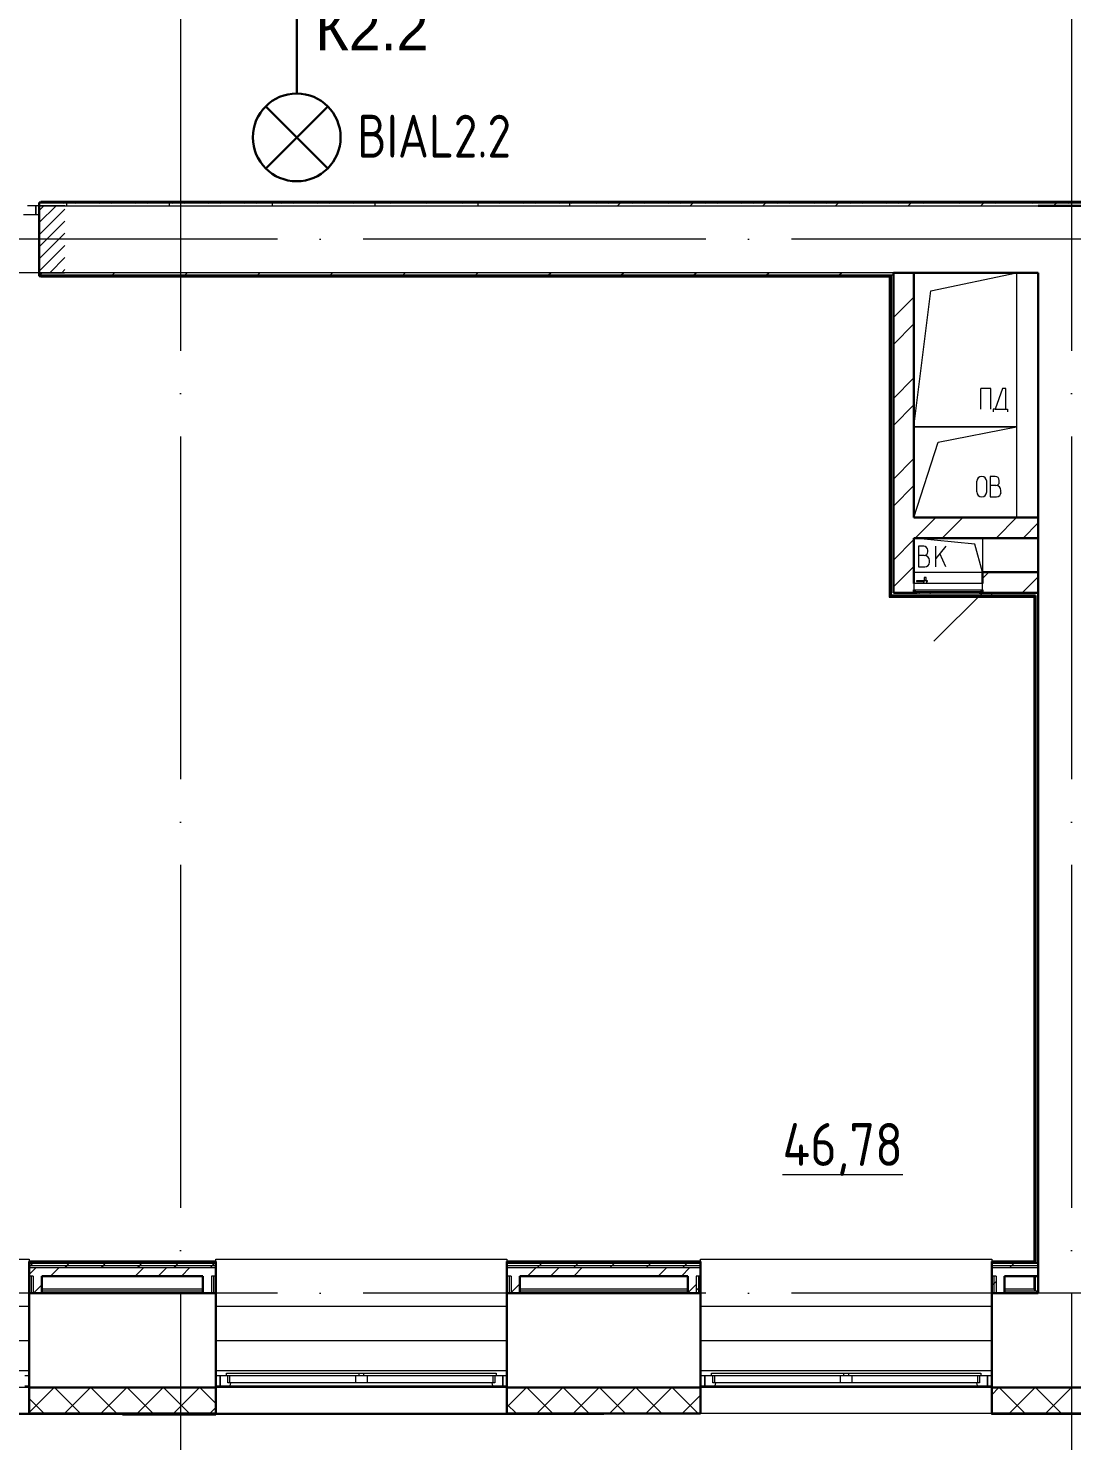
# Model space of a CAD drawing. Header units: millimetres. Extents: x -421858 to 614926, y -468665 to 141641.
# Drawn here: x 111587 to 117678, y -19498 to -11256 of the extents above; entities that cross this region are included whole.
import ezdxf
from ezdxf.enums import TextEntityAlignment as Align

# ---------------------------------------------------------------- set-up
doc = ezdxf.new("R2010")
doc.units = ezdxf.units.MM
doc.set_wipeout_variables(frame=1)
doc.linetypes.add('ADSK_Линия сетки', pattern=[25, 20, -2.5, 0, -2.5])
doc.linetypes.add('ADSK_Штриховая_ш2 п1_5', pattern=[4.5, 3, -1.5])
for name, color, linetype, lineweight in [('_ Окна', 7, 'Continuous', 9), ('RC-Оповещение_световое', 7, 'Continuous', 30), ('Двери', 252, 'Continuous', 9), ('лс', 5, 'Continuous', 30), ('Марки помещений', 252, 'Continuous', 20), ('Оборудование', 8, 'Continuous', 18), ('Ограждение', 252, 'Continuous', 9), ('Окна', 252, 'Continuous', 9), ('Оси', 252, 'Continuous', 9), ('Перекрытие', 252, 'Continuous', 18), ('Стены внутренние', 7, 'Continuous', 18), ('Стены наружные', 7, 'Continuous', 18), ('Стены штриховка', 252, 'Continuous', 9)]:
    doc.layers.add(name, color=color, linetype=linetype, lineweight=lineweight)
doc.layers.add('RC-Позиционные_обозначения', color=7, linetype='Continuous')
doc.layers.add('RC-Таблицы', color=7, linetype='Continuous')
doc.styles.add('GOST Common_2', font='', dxfattribs={"width": 0.9, "height": 250})
doc.styles.add('Mipgost_5', font='', dxfattribs={"height": 250})
doc.styles.add('RubezhCAD', font='', dxfattribs={"oblique": 10})
doc.styles.get("Standard").update_dxf_attribs({"font": ''})
doc.styles.get('GOST Common_2').set_extended_font_data('GOST type B')
doc.styles.get('Mipgost_5').set_extended_font_data('Mipgost')
doc.styles.get('RubezhCAD').set_extended_font_data('GOST type A')
doc.styles.get('Standard').set_extended_font_data('GOST type B')

# ---------------------------------------------------------------- blocks, each defined once
blk = doc.blocks.new('2 этаж')
at = {"layer": 'Двери', "lineweight": 18, "true_color": 0x636466}
h = blk.add_hatch(dxfattribs=at)
h.set_pattern_fill('FP_2', color=251, style=0, pattern_type=2)
h.set_pattern_definition([(45, (110776.005, -12487.253), (-35.3553, 35.3553), [])])
h.paths.add_polyline_path([(111785.1, -12682.3), (111801, -12682.3), (111801, -12292.3), (111651, -12292.3), (111651, -12682.3)])
h.paths.add_polyline_path([(110151, -12682.3), (110151, -12292.3), (110001, -12292.3), (110001, -12682.3)])
at = {"color": 251, "lineweight": 18, "true_color": 0x636466}
for p, q in [((116855.4, -12788.4), (117356.1, -12682.3)), ((117356.1, -12682.3), (117356.1, -13582.3)), ((116756.3, -13582.3), (116855.4, -12788.4)), ((117204.7, -13358.6), (117147.3, -13358.6)), ((117147.3, -13478.6), (117147.3, -13358.6)), ((117204.7, -13478.6), (117204.7, -13358.6)), ((117273.5, -13358.6), (117229.8, -13478.6)), ((117293.2, -13358.6), (117273.5, -13358.6)), ((117293.2, -13478.6), (117293.2, -13358.6)), ((117219.8, -13478.6), (117219.8, -13493.6)), ((117229.8, -13478.6), (117219.8, -13478.6)), ((117229.8, -13478.6), (117293.2, -13478.6)), ((117293.2, -13478.6), (117303.2, -13478.6)), ((117303.2, -13478.6), (117303.2, -13493.6)), ((116756.3, -13582.3), (117356.1, -13582.3)), ((117356.1, -13582.3), (116756.3, -13582.3)), ((116897.6, -13670.8), (117356.1, -13582.3)), ((117356.1, -13582.3), (117356.1, -14110.4)), ((116756.3, -14110.4), (116897.6, -13670.8)), ((117123.9, -13961.8), (117123.9, -13899.2)), ((117181.3, -13961.8), (117181.3, -13899.2)), ((117231.4, -13870.5), (117201.4, -13870.5)), ((117201.4, -13870.5), (117201.4, -13990.5)), ((117234.7, -13923.9), (117201.4, -13923.9)), ((117254.7, -13903.9), (117254.7, -13893.9)), ((117201.4, -13990.5), (117238.1, -13990.5)), ((117264.7, -13963.9), (117264.7, -13953.9)), ((117111.7, -14266.2), (116756.3, -14230.4)), ((117156.3, -14230.4), (117156.3, -14430.4)), ((116813.6, -14278.6), (116783.6, -14278.6)), ((116783.6, -14278.6), (116783.6, -14398.6)), ((116817, -14331.9), (116783.6, -14331.9)), ((116837, -14311.9), (116837, -14301.9)), ((116943.6, -14278.6), (116883.6, -14350.1)), ((116883.6, -14398.6), (116883.6, -14278.6)), ((116943.6, -14398.6), (116907.7, -14321.5)), ((117156.3, -14430.4), (117111.7, -14266.2)), ((116783.6, -14398.6), (116820.3, -14398.6)), ((116847, -14371.9), (116847, -14361.9))]:
    blk.add_line(p, q, dxfattribs=at)
for centre, radius, start, end in [((117152.6, -13899.2), 28.7, 0, 180), ((117231.4, -13893.9), 23.3, 0, 90), ((117234.7, -13903.9), 20, 270, 0), ((117234.7, -13953.9), 30, 0, 90), ((117152.6, -13961.8), 28.7, 180, 0), ((117238.1, -13963.9), 26.7, 270, 0), ((116813.6, -14301.9), 23.3, 0, 90), ((116817, -14311.9), 20, 270, 0), ((116817, -14361.9), 30, 0, 90), ((116820.3, -14371.9), 26.7, 270, 0)]:
    blk.add_arc(centre, radius, start, end, dxfattribs=at)
at = {"layer": '_ Окна', "color": 251, "true_color": 0x636466}
for p, q in [((111591, -19119.3), (111566, -19119.3)), ((112706, -19119.3), (112681, -19119.3)), ((112706, -19177.3), (112706, -19119.3)), ((114381, -19119.3), (114356, -19119.3)), ((114356, -19119.3), (114356, -19177.3)), ((115536, -19119.3), (115511, -19119.3)), ((115536, -19177.3), (115536, -19119.3)), ((117211, -19119.3), (117186, -19119.3)), ((117186, -19119.3), (117186, -19177.3)), ((111566, -19177.3), (111591, -19177.3)), ((112681, -19177.3), (112706, -19177.3)), ((114356, -19177.3), (114381, -19177.3)), ((115511, -19177.3), (115536, -19177.3)), ((117186, -19177.3), (117211, -19177.3))]:
    blk.add_line(p, q, dxfattribs=at)
at = {"layer": '_ Окна', "color": 251, "lineweight": 18, "true_color": 0x636466}
for p, q in [((112744, -19119.3), (112706, -19119.3)), ((112706, -19119.3), (112706, -19177.3)), ((112752, -19160.3), (112752, -19119.3)), ((114310, -19119.3), (114310, -19160.3)), ((114356, -19119.3), (114318, -19119.3)), ((114356, -19177.3), (114356, -19119.3)), ((115574, -19119.3), (115536, -19119.3)), ((115536, -19119.3), (115536, -19177.3)), ((115582, -19160.3), (115582, -19119.3)), ((117140, -19119.3), (117140, -19160.3)), ((117186, -19119.3), (117148, -19119.3)), ((117186, -19177.3), (117186, -19119.3)), ((112706, -19177.3), (112765.5, -19177.3)), ((112764, -19160.3), (112752, -19160.3)), ((112765.5, -19177.3), (112770, -19160.3)), ((114292, -19160.3), (114296.6, -19177.3)), ((114296.6, -19177.3), (114356, -19177.3)), ((114310, -19160.3), (114298, -19160.3)), ((115536, -19177.3), (115595.5, -19177.3)), ((115594, -19160.3), (115582, -19160.3)), ((115595.5, -19177.3), (115600, -19160.3)), ((117122, -19160.3), (117126.6, -19177.3)), ((117126.6, -19177.3), (117186, -19177.3)), ((117140, -19160.3), (117128, -19160.3))]:
    blk.add_line(p, q, dxfattribs=at)
at = {"layer": 'Двери', "color": 251, "true_color": 0x636466}
for p, q in [((111559, -12342.3), (111631, -12342.3)), ((111631, -12292.3), (111582, -12292.3)), ((111651, -12292.3), (111631, -12292.3)), ((111631, -12292.3), (111631, -12342.3)), ((111631, -12342.3), (111631, -12292.3)), ((111631, -12342.3), (111651, -12342.3)), ((111651, -12342.3), (111651, -12292.3))]:
    blk.add_line(p, q, dxfattribs=at)
at = {"layer": 'Двери', "color": 251, "linetype": 'ADSK_Штриховая_ш2 п1_5', "true_color": 0x636466}
for p, q in [((111801, -12292.3), (111651, -12292.3)), ((111651, -12292.3), (111651, -12682.3)), ((111651, -12682.3), (111801, -12682.3))]:
    blk.add_line(p, q, dxfattribs=at)
at = {"layer": 'Оборудование', "color": 251, "true_color": 0x636466}
for p, q in [((116756.3, -14495.4), (116756.3, -14531.8)), ((117156.3, -14495.4), (116756.3, -14495.4)), ((116772.1, -14480), (116772.1, -14485)), ((116817.9, -14480), (116772.1, -14480)), ((116772.1, -14485), (116817.9, -14485)), ((116813.1, -14479.5), (116813.1, -14495.4)), ((116832.4, -14479.5), (116813.1, -14479.5)), ((116816.6, -14477.5), (116814.7, -14479.5)), ((116816.6, -14460), (116816.6, -14477.5)), ((116828.9, -14460), (116816.6, -14460)), ((116828.9, -14477.5), (116816.6, -14477.5)), ((116835.9, -14480), (116827.6, -14480)), ((116827.6, -14485), (116835.9, -14485)), ((116828.9, -14477.5), (116828.9, -14460)), ((116830.8, -14479.5), (116828.9, -14477.5)), ((116832.4, -14495.4), (116832.4, -14479.5)), ((116835.9, -14485), (116835.9, -14480)), ((117156.3, -14531.8), (117156.3, -14495.4)), ((116757.2, -14532.7), (117155.4, -14532.7)), ((116763.3, -14532.7), (116763.3, -14542.4)), ((116764.2, -14543.4), (117148.3, -14543.4)), ((116775.3, -14544.9), (116775.3, -14550.4)), ((116775.3, -14550.4), (117137.3, -14550.4)), ((116784.3, -14550.4), (116784.3, -14552.4)), ((116784.3, -14552.4), (116788.3, -14552.4)), ((116848.8, -14552.4), (116788.3, -14552.4)), ((116848.8, -14552.4), (116852.8, -14552.4)), ((116852.8, -14552.4), (116852.8, -14550.4)), ((117156.3, -14550.4), (116873.4, -14833.2)), ((117137.3, -14550.4), (117137.3, -14544.9)), ((117149.3, -14542.4), (117149.3, -14532.7))]:
    blk.add_line(p, q, dxfattribs=at)
for points, knots in [([(116756.3, -14531.8), (116756.3, -14531.8), (116756.3, -14532), (116756.4, -14532.2), (116756.5, -14532.4), (116756.6, -14532.5), (116756.8, -14532.6), (116757, -14532.7), (116757.1, -14532.7), (116757.2, -14532.7)], [0, 0, 0, 0, 0.166667, 0.333333, 0.458333, 0.583333, 0.708333, 0.833333, 1, 1, 1, 1]), ([(116763.3, -14542.4), (116763.3, -14542.5), (116763.3, -14542.7), (116763.4, -14542.9), (116763.5, -14543.1), (116763.6, -14543.2), (116763.7, -14543.2), (116763.9, -14543.3), (116764, -14543.4), (116764.1, -14543.4), (116764.2, -14543.4)], [0, 0, 0, 0, 0.166667, 0.333333, 0.458333, 0.583333, 0.666667, 0.75, 0.833333, 1, 1, 1, 1]), ([(116773.7, -14543.4), (116773.9, -14543.4), (116774.1, -14543.4), (116774.3, -14543.5), (116774.5, -14543.6), (116774.7, -14543.7), (116774.8, -14543.8), (116775, -14544), (116775.1, -14544.1), (116775.2, -14544.3), (116775.2, -14544.6), (116775.3, -14544.8), (116775.3, -14544.9)], [0, 0, 0, 0, 0.166667, 0.25, 0.333333, 0.416667, 0.5, 0.583333, 0.666667, 0.75, 0.833333, 1, 1, 1, 1]), ([(117137.3, -14544.9), (117137.3, -14544.8), (117137.3, -14544.6), (117137.4, -14544.3), (117137.5, -14544.1), (117137.6, -14544), (117137.7, -14543.8), (117137.9, -14543.7), (117138, -14543.6), (117138.2, -14543.5), (117138.5, -14543.4), (117138.7, -14543.4), (117138.8, -14543.4)], [-1, -1, -1, -1, -0.833333, -0.75, -0.666667, -0.583333, -0.5, -0.416667, -0.333333, -0.25, -0.166667, 0, 0, 0, 0]), ([(117148.3, -14543.4), (117148.4, -14543.4), (117148.5, -14543.4), (117148.7, -14543.3), (117148.8, -14543.2), (117148.9, -14543.2), (117149, -14543.1), (117149.2, -14542.9), (117149.2, -14542.7), (117149.3, -14542.5), (117149.3, -14542.4)], [-1, -1, -1, -1, -0.833333, -0.75, -0.666667, -0.583333, -0.458333, -0.333333, -0.166667, 0, 0, 0, 0]), ([(117155.4, -14532.7), (117155.4, -14532.7), (117155.6, -14532.7), (117155.7, -14532.6), (117155.9, -14532.5), (117156, -14532.4), (117156.2, -14532.2), (117156.2, -14532), (117156.3, -14531.8), (117156.3, -14531.8)], [-1, -1, -1, -1, -0.833333, -0.75, -0.583333, -0.458333, -0.333333, -0.166667, 0, 0, 0, 0])]:
    blk.add_open_spline(points, degree=3, knots=knots, dxfattribs=at)
at = {"layer": 'Ограждение', "color": 251, "true_color": 0x636466}
for p, q in [((111661, -12272.3), (111661, -12267.3)), ((117896, -12267.3), (111661, -12267.3)), ((111661, -12707.3), (111661, -12702.3)), ((111661, -12707.3), (116611.3, -12707.3)), ((116616.3, -12702.3), (116611.3, -12707.3)), ((116611.3, -12707.3), (116611.3, -14575.4)), ((116616.3, -14570.4), (116611.3, -14575.4)), ((116611.3, -14575.4), (117456, -14575.4)), ((117456, -14575.4), (117461, -14570.4)), ((117456, -14575.4), (117456, -18452.3)), ((109891, -18437.3), (111591, -18437.3)), ((111591, -18437.3), (111591, -18452.3)), ((112681, -18452.3), (112681, -18437.3)), ((112681, -18437.3), (114381, -18437.3)), ((114381, -18437.3), (114381, -18452.3)), ((115511, -18452.3), (115511, -18437.3)), ((115511, -18437.3), (117211, -18437.3)), ((117211, -18437.3), (117211, -18452.3)), ((117456, -18537.3), (117456, -18612.3)), ((117466, -18622.3), (117466, -18537.3)), ((112606, -18612.3), (111666, -18612.3)), ((115436, -18612.3), (114456, -18612.3)), ((117456, -18612.3), (117286, -18612.3)), ((117456, -18612.3), (117466, -18622.3)), ((109891, -18712.3), (111591, -18712.3)), ((112681, -18712.3), (114381, -18712.3)), ((115511, -18712.3), (117211, -18712.3)), ((109891, -18912.3), (111591, -18912.3)), ((112681, -18912.3), (114381, -18912.3)), ((115511, -18912.3), (117211, -18912.3)), ((109891, -19087.3), (111591, -19087.3)), ((112681, -19087.3), (114381, -19087.3)), ((115511, -19087.3), (117211, -19087.3))]:
    blk.add_line(p, q, dxfattribs=at)
at = {"layer": 'Окна', "color": 251, "true_color": 0x636466}
for p, q in [((112744, -19102.3), (113516, -19102.3)), ((112744, -19119.3), (112744, -19102.3)), ((113516, -19119.3), (112744, -19119.3)), ((112764, -19160.3), (112764, -19119.3)), ((113496, -19119.3), (113496, -19160.3)), ((113516, -19102.3), (113546, -19102.3)), ((113516, -19102.3), (113516, -19119.3)), ((113546, -19119.3), (113516, -19119.3)), ((113546, -19102.3), (114318, -19102.3)), ((113546, -19119.3), (113546, -19102.3)), ((114318, -19119.3), (113546, -19119.3)), ((113566, -19160.3), (113566, -19119.3)), ((114298, -19119.3), (114298, -19160.3)), ((114318, -19102.3), (114318, -19119.3)), ((115574, -19102.3), (116346, -19102.3)), ((115574, -19119.3), (115574, -19102.3)), ((116346, -19119.3), (115574, -19119.3)), ((115594, -19160.3), (115594, -19119.3)), ((116326, -19119.3), (116326, -19160.3)), ((116346, -19102.3), (116376, -19102.3)), ((116346, -19102.3), (116346, -19119.3)), ((116376, -19119.3), (116346, -19119.3)), ((116376, -19102.3), (117148, -19102.3)), ((116376, -19119.3), (116376, -19102.3)), ((117148, -19119.3), (116376, -19119.3)), ((116396, -19160.3), (116396, -19119.3)), ((117128, -19119.3), (117128, -19160.3)), ((117148, -19102.3), (117148, -19119.3)), ((113496, -19160.3), (112764, -19160.3)), ((112765.5, -19177.3), (114296.6, -19177.3)), ((113566, -19160.3), (113496, -19160.3)), ((114298, -19160.3), (113566, -19160.3)), ((116326, -19160.3), (115594, -19160.3)), ((115595.5, -19177.3), (117126.6, -19177.3)), ((116396, -19160.3), (116326, -19160.3)), ((117128, -19160.3), (116396, -19160.3))]:
    blk.add_line(p, q, dxfattribs=at)
at = {"layer": 'Оси', "color": 251, "linetype": 'ADSK_Линия сетки', "ltscale": 100, "true_color": 0x636466}
for p, q in [((112476, -1137.3), (112476, -32263.4)), ((117676, -1137.3), (117676, -32263.4)), ((170543.3, -12487.3), (93565.9, -12487.3)), ((170543.3, -18637.3), (93603.7, -18637.3))]:
    blk.add_line(p, q, dxfattribs=at)
at = {"layer": 'Перекрытие', "color": 251, "ltscale": 100, "true_color": 0x636466}
for p, q in [((117356.1, -12682.3), (117356.1, -14110.4)), ((117156.3, -14230.4), (117156.3, -14430.4))]:
    blk.add_line(p, q, dxfattribs=at)
at = {"layer": 'Стены внутренние', "color": 251, "lineweight": 30, "true_color": 0x636466}
for p, q in [((111651, -12292.3), (111651, -12682.3)), ((117871, -12292.3), (117481, -12292.3)), ((116756.3, -12682.3), (117481, -12682.3)), ((117481, -12682.3), (117481, -14110.4)), ((117481, -14230.4), (117481, -14430.4)), ((117481, -18537.3), (117481, -18637.3)), ((111591, -18637.3), (111591, -19339.3)), ((112606, -18637.3), (111666, -18637.3)), ((112681, -19339.3), (112681, -18637.3)), ((114381, -18637.3), (114381, -19339.3)), ((115436, -18637.3), (114456, -18637.3)), ((115511, -19339.3), (115511, -18637.3)), ((117211, -18637.3), (117211, -19339.3)), ((117481, -18637.3), (117286, -18637.3)), ((111591, -19187.3), (112681, -19187.3)), ((114381, -19187.3), (115511, -19187.3)), ((117211, -19187.3), (118331, -19187.3)), ((111591, -19339.3), (112681, -19339.3)), ((114381, -19339.3), (115511, -19339.3)), ((117211, -19339.3), (118331, -19339.3))]:
    blk.add_line(p, q, dxfattribs=at)
at = {"layer": 'Стены внутренние', "color": 251, "true_color": 0x636466}
for p, q in [((111651, -12682.3), (110151, -12682.3)), ((111591, -19187.3), (109891, -19187.3)), ((114381, -19187.3), (112681, -19187.3)), ((117211, -19187.3), (115511, -19187.3)), ((111591, -19339.3), (109891, -19339.3)), ((114381, -19339.3), (112681, -19339.3)), ((117211, -19339.3), (115511, -19339.3))]:
    blk.add_line(p, q, dxfattribs=at)
at = {"layer": 'Стены внутренние', "color": 251, "linetype": 'Continuous', "lineweight": 9, "true_color": 0x636466}
for p, q in [((111593, -19331.6), (111737.3, -19187.3)), ((111888.9, -19337.3), (111738.9, -19187.3)), ((111799.5, -19337.3), (111949.5, -19187.3)), ((112101, -19337.3), (111951, -19187.3)), ((112011.6, -19337.3), (112161.6, -19187.3)), ((112313.2, -19337.3), (112163.2, -19187.3)), ((112223.7, -19337.3), (112373.7, -19187.3)), ((112525.3, -19337.3), (112375.3, -19187.3)), ((112435.9, -19337.3), (112585.9, -19187.3)), ((112679, -19278.8), (112587.4, -19187.3)), ((114383, -19299.3), (114495, -19187.3)), ((114646.6, -19337.3), (114496.6, -19187.3)), ((114557.2, -19337.3), (114707.2, -19187.3)), ((114858.8, -19337.3), (114708.8, -19187.3)), ((114769.3, -19337.3), (114919.3, -19187.3)), ((115070.9, -19337.3), (114920.9, -19187.3)), ((114981.4, -19337.3), (115131.4, -19187.3)), ((115283, -19337.3), (115133, -19187.3)), ((115193.6, -19337.3), (115343.6, -19187.3)), ((115495.2, -19337.3), (115345.2, -19187.3)), ((117211, -19229), (117252.8, -19187.3)), ((117404.3, -19337.3), (117254.3, -19187.3)), ((117314.9, -19337.3), (117464.9, -19187.3)), ((117616.5, -19337.3), (117466.5, -19187.3)), ((117527, -19337.3), (117677, -19187.3)), ((111676.8, -19337.3), (111591, -19251.5)), ((115405.7, -19337.3), (115511, -19232)), ((112358.9, -19337.3), (112357.8, -19339.3)), ((112648, -19337.3), (112679, -19306.2)), ((114434.5, -19337.3), (114383, -19285.8)), ((114608.7, -19339.3), (114607.5, -19337.3)), ((115077.5, -19338.5), (115076.8, -19337.3))]:
    blk.add_line(p, q, dxfattribs=at)
at = {"layer": 'Стены наружные', "color": 251, "linetype": 'Continuous', "lineweight": 9, "true_color": 0x636466}
for p, q in [((111651, -12273.2), (111652, -12272.3)), ((111717.7, -12277.3), (111722.7, -12272.3)), ((111788.4, -12277.3), (111793.4, -12272.3)), ((111812, -12292.3), (111812, -12277.3)), ((111859.1, -12277.3), (111864.1, -12272.3)), ((111929.8, -12277.3), (111934.8, -12272.3)), ((112000.5, -12277.3), (112005.5, -12272.3)), ((112071.2, -12277.3), (112076.2, -12272.3)), ((112141.9, -12277.3), (112146.9, -12272.3)), ((112212.7, -12277.3), (112217.7, -12272.3)), ((112283.4, -12277.3), (112288.4, -12272.3)), ((112354.1, -12277.3), (112359.1, -12272.3)), ((112412, -12292.3), (112412, -12277.3)), ((112424.8, -12277.3), (112429.8, -12272.3)), ((112495.5, -12277.3), (112500.5, -12272.3)), ((112566.2, -12277.3), (112571.2, -12272.3)), ((112636.9, -12277.3), (112641.9, -12272.3)), ((112707.6, -12277.3), (112712.6, -12272.3)), ((112778.3, -12277.3), (112783.3, -12272.3)), ((112849.1, -12277.3), (112854.1, -12272.3)), ((112919.8, -12277.3), (112924.8, -12272.3)), ((112990.5, -12277.3), (112995.5, -12272.3)), ((113012, -12292.3), (113012, -12277.3)), ((113061.2, -12277.3), (113066.2, -12272.3)), ((113131.9, -12277.3), (113136.9, -12272.3)), ((113202.6, -12277.3), (113207.6, -12272.3)), ((113273.3, -12277.3), (113278.3, -12272.3)), ((113344, -12277.3), (113349, -12272.3)), ((113414.7, -12277.3), (113419.7, -12272.3)), ((113485.4, -12277.3), (113490.4, -12272.3)), ((113556.2, -12277.3), (113561.2, -12272.3)), ((113612, -12292.3), (113612, -12277.3)), ((113626.9, -12277.3), (113631.9, -12272.3)), ((113697.6, -12277.3), (113702.6, -12272.3)), ((113768.3, -12277.3), (113773.3, -12272.3)), ((113839, -12277.3), (113844, -12272.3)), ((113909.7, -12277.3), (113914.7, -12272.3)), ((113980.4, -12277.3), (113985.4, -12272.3)), ((114051.1, -12277.3), (114056.1, -12272.3)), ((114121.8, -12277.3), (114126.8, -12272.3)), ((114192.6, -12277.3), (114197.6, -12272.3)), ((114212, -12292.3), (114212, -12277.3)), ((114263.3, -12277.3), (114268.3, -12272.3)), ((114334, -12277.3), (114339, -12272.3)), ((114404.7, -12277.3), (114409.7, -12272.3)), ((114475.4, -12277.3), (114480.4, -12272.3)), ((114546.1, -12277.3), (114551.1, -12272.3)), ((114616.8, -12277.3), (114621.8, -12272.3)), ((114687.5, -12277.3), (114692.5, -12272.3)), ((114758.2, -12277.3), (114763.2, -12272.3)), ((114829, -12277.3), (114834, -12272.3)), ((114899.7, -12277.3), (114904.7, -12272.3)), ((114970.4, -12277.3), (114975.4, -12272.3)), ((115026.1, -12292.3), (115041.1, -12277.3)), ((115041.1, -12277.3), (115046.1, -12272.3)), ((115111.8, -12277.3), (115116.8, -12272.3)), ((115182.5, -12277.3), (115187.5, -12272.3)), ((115253.2, -12277.3), (115258.2, -12272.3)), ((115323.9, -12277.3), (115328.9, -12272.3)), ((115394.6, -12277.3), (115399.6, -12272.3)), ((115450.3, -12292.3), (115465.3, -12277.3)), ((115465.3, -12277.3), (115470.3, -12272.3)), ((115536.1, -12277.3), (115541.1, -12272.3)), ((115606.8, -12277.3), (115611.8, -12272.3)), ((115677.5, -12277.3), (115682.5, -12272.3)), ((115748.2, -12277.3), (115753.2, -12272.3)), ((115818.9, -12277.3), (115823.9, -12272.3)), ((115874.6, -12292.3), (115889.6, -12277.3)), ((115889.6, -12277.3), (115894.6, -12272.3)), ((115960.3, -12277.3), (115965.3, -12272.3)), ((116031, -12277.3), (116036, -12272.3)), ((116101.7, -12277.3), (116106.7, -12272.3)), ((116172.5, -12277.3), (116177.5, -12272.3)), ((116243.2, -12277.3), (116248.2, -12272.3)), ((116298.9, -12292.3), (116313.9, -12277.3)), ((116313.9, -12277.3), (116318.9, -12272.3)), ((116384.6, -12277.3), (116389.6, -12272.3)), ((116455.3, -12277.3), (116460.3, -12272.3)), ((116526, -12277.3), (116531, -12272.3)), ((116596.7, -12277.3), (116601.7, -12272.3)), ((116667.4, -12277.3), (116672.4, -12272.3)), ((116723.1, -12292.3), (116738.1, -12277.3)), ((116738.1, -12277.3), (116743.1, -12272.3)), ((116808.9, -12277.3), (116813.9, -12272.3)), ((116879.6, -12277.3), (116884.6, -12272.3)), ((116950.3, -12277.3), (116955.3, -12272.3)), ((117021, -12277.3), (117026, -12272.3)), ((117091.7, -12277.3), (117096.7, -12272.3)), ((117147.4, -12292.3), (117162.4, -12277.3)), ((117162.4, -12277.3), (117167.4, -12272.3)), ((117233.1, -12277.3), (117238.1, -12272.3)), ((117303.8, -12277.3), (117308.8, -12272.3)), ((117374.5, -12277.3), (117379.5, -12272.3)), ((117445.2, -12277.3), (117450.2, -12272.3)), ((117516, -12277.3), (117521, -12272.3)), ((117571.7, -12292.3), (117586.7, -12277.3)), ((117586.7, -12277.3), (117591.7, -12272.3)), ((117657.4, -12277.3), (117662.4, -12272.3)), ((111651.2, -12697.3), (111666.2, -12682.3)), ((112075.5, -12697.3), (112090.5, -12682.3)), ((112499.8, -12697.3), (112514.8, -12682.3)), ((112924, -12697.3), (112939, -12682.3)), ((113348.3, -12697.3), (113363.3, -12682.3)), ((113772.6, -12697.3), (113787.6, -12682.3)), ((114196.8, -12697.3), (114211.8, -12682.3)), ((114621.1, -12697.3), (114636.1, -12682.3)), ((115045.3, -12697.3), (115060.3, -12682.3)), ((115469.6, -12697.3), (115484.6, -12682.3)), ((115893.9, -12697.3), (115908.9, -12682.3)), ((116318.1, -12697.3), (116333.1, -12682.3)), ((111651, -12697.5), (111651.2, -12697.3)), ((111716.9, -12702.3), (111721.9, -12697.3)), ((111787.7, -12702.3), (111792.7, -12697.3)), ((111858.4, -12702.3), (111863.4, -12697.3)), ((111929.1, -12702.3), (111934.1, -12697.3)), ((111999.8, -12702.3), (112004.8, -12697.3)), ((112070.5, -12702.3), (112075.5, -12697.3)), ((112141.2, -12702.3), (112146.2, -12697.3)), ((112211.9, -12702.3), (112216.9, -12697.3)), ((112282.6, -12702.3), (112287.6, -12697.3)), ((112353.3, -12702.3), (112358.3, -12697.3)), ((112424.1, -12702.3), (112429.1, -12697.3)), ((112494.8, -12702.3), (112499.8, -12697.3)), ((112565.5, -12702.3), (112570.5, -12697.3)), ((112636.2, -12702.3), (112641.2, -12697.3)), ((112706.9, -12702.3), (112711.9, -12697.3)), ((112777.6, -12702.3), (112782.6, -12697.3)), ((112848.3, -12702.3), (112853.3, -12697.3)), ((112919, -12702.3), (112924, -12697.3)), ((112989.7, -12702.3), (112994.7, -12697.3)), ((113060.4, -12702.3), (113065.4, -12697.3)), ((113131.2, -12702.3), (113136.2, -12697.3)), ((113201.9, -12702.3), (113206.9, -12697.3)), ((113272.6, -12702.3), (113277.6, -12697.3)), ((113343.3, -12702.3), (113348.3, -12697.3)), ((113414, -12702.3), (113419, -12697.3)), ((113484.7, -12702.3), (113489.7, -12697.3)), ((113555.4, -12702.3), (113560.4, -12697.3)), ((113626.1, -12702.3), (113631.1, -12697.3)), ((113696.8, -12702.3), (113701.8, -12697.3)), ((113767.6, -12702.3), (113772.6, -12697.3)), ((113838.3, -12702.3), (113843.3, -12697.3)), ((113909, -12702.3), (113914, -12697.3)), ((113979.7, -12702.3), (113984.7, -12697.3)), ((114050.4, -12702.3), (114055.4, -12697.3)), ((114121.1, -12702.3), (114126.1, -12697.3)), ((114191.8, -12702.3), (114196.8, -12697.3)), ((114262.5, -12702.3), (114267.5, -12697.3)), ((114333.2, -12702.3), (114338.2, -12697.3)), ((114404, -12702.3), (114409, -12697.3)), ((114474.7, -12702.3), (114479.7, -12697.3)), ((114545.4, -12702.3), (114550.4, -12697.3)), ((114616.1, -12702.3), (114621.1, -12697.3)), ((114686.8, -12702.3), (114691.8, -12697.3)), ((114757.5, -12702.3), (114762.5, -12697.3)), ((114828.2, -12702.3), (114833.2, -12697.3)), ((114898.9, -12702.3), (114903.9, -12697.3)), ((114969.6, -12702.3), (114974.6, -12697.3)), ((115040.3, -12702.3), (115045.3, -12697.3)), ((115111.1, -12702.3), (115116.1, -12697.3)), ((115181.8, -12702.3), (115186.8, -12697.3)), ((115252.5, -12702.3), (115257.5, -12697.3)), ((115323.2, -12702.3), (115328.2, -12697.3)), ((115393.9, -12702.3), (115398.9, -12697.3)), ((115464.6, -12702.3), (115469.6, -12697.3)), ((115535.3, -12702.3), (115540.3, -12697.3)), ((115606, -12702.3), (115611, -12697.3)), ((115676.7, -12702.3), (115681.7, -12697.3)), ((115747.5, -12702.3), (115752.5, -12697.3)), ((115818.2, -12702.3), (115823.2, -12697.3)), ((115888.9, -12702.3), (115893.9, -12697.3)), ((115959.6, -12702.3), (115964.6, -12697.3)), ((116030.3, -12702.3), (116035.3, -12697.3)), ((116101, -12702.3), (116106, -12697.3)), ((116171.7, -12702.3), (116176.7, -12697.3)), ((116242.4, -12702.3), (116247.4, -12697.3)), ((116313.1, -12702.3), (116318.1, -12697.3)), ((116383.9, -12702.3), (116388.9, -12697.3)), ((116454.6, -12702.3), (116459.6, -12697.3)), ((116525.3, -12702.3), (116530.3, -12697.3)), ((116596, -12702.3), (116601, -12697.3)), ((116616.3, -12752.7), (116621.3, -12747.7)), ((116616.3, -12823.4), (116621.3, -12818.4)), ((116636.3, -12944.5), (116756.3, -12824.5)), ((116616.3, -12894.1), (116621.3, -12889.1)), ((116616.3, -12964.8), (116621.3, -12959.8)), ((116636.3, -13101.6), (116756.3, -12981.6)), ((116616.3, -13035.5), (116621.3, -13030.5)), ((116616.3, -13106.2), (116621.3, -13101.2)), ((116616.3, -13176.9), (116621.3, -13171.9)), ((116616.3, -13247.7), (116621.3, -13242.7)), ((116616.3, -13318.4), (116621.3, -13313.4)), ((116636.3, -13415.9), (116756.3, -13295.9)), ((116616.3, -13389.1), (116621.3, -13384.1)), ((116616.3, -13459.8), (116621.3, -13454.8)), ((116636.3, -13573.1), (116756.3, -13453.1)), ((116616.3, -13530.5), (116621.3, -13525.5)), ((116616.3, -13601.2), (116621.3, -13596.2)), ((116616.3, -13671.9), (116621.3, -13666.9)), ((116616.3, -13742.6), (116621.3, -13737.6)), ((116616.3, -13813.3), (116621.3, -13808.3)), ((116636.3, -13887.4), (116756.3, -13767.4)), ((116616.3, -13884), (116621.3, -13879)), ((116636.3, -14044.5), (116756.3, -13924.5)), ((116616.3, -13954.8), (116621.3, -13949.8)), ((116616.3, -14025.5), (116621.3, -14020.5)), ((116616.3, -14096.2), (116621.3, -14091.2)), ((116616.3, -14166.9), (116621.3, -14161.9)), ((116764.7, -14230.4), (116884.7, -14110.4)), ((116921.9, -14230.4), (117041.9, -14110.4)), ((117236.2, -14230.4), (117356.2, -14110.4)), ((117393.4, -14230.4), (117481, -14142.7)), ((116616.3, -14237.6), (116621.3, -14232.6)), ((116636.3, -14358.8), (116756.3, -14238.8)), ((116616.3, -14308.3), (116621.3, -14303.3)), ((116616.3, -14379), (116621.3, -14374)), ((116721.9, -14430.4), (116756.3, -14396)), ((116616.3, -14449.7), (116621.3, -14444.7)), ((116636.3, -14516), (116721.9, -14430.4)), ((117156.3, -14467.5), (117193.4, -14430.4)), ((117387.7, -14550.4), (117481, -14457)), ((116616.3, -14520.4), (116621.3, -14515.4)), ((116637.1, -14570.4), (116642.1, -14565.4)), ((116707.8, -14570.4), (116712.8, -14565.4)), ((116778.5, -14570.4), (116783.5, -14565.4)), ((116849.2, -14570.4), (116854.2, -14565.4)), ((116919.9, -14570.4), (116924.9, -14565.4)), ((116990.6, -14570.4), (116995.6, -14565.4)), ((117061.3, -14570.4), (117066.3, -14565.4)), ((117132, -14570.4), (117137, -14565.4)), ((117202.7, -14570.4), (117207.7, -14565.4)), ((117212, -14565.4), (117212, -14550.4)), ((117273.4, -14570.4), (117278.4, -14565.4)), ((117344.2, -14570.4), (117349.2, -14565.4)), ((117414.9, -14570.4), (117419.9, -14565.4)), ((117461, -14594.9), (117466, -14589.9)), ((117461, -14665.7), (117466, -14660.7)), ((117461, -14736.4), (117466, -14731.4)), ((117461, -14807.1), (117466, -14802.1)), ((117461, -14877.8), (117466, -14872.8)), ((117461, -14948.5), (117466, -14943.5)), ((117461, -15019.2), (117466, -15014.2)), ((117461, -15089.9), (117466, -15084.9)), ((117461, -15160.6), (117466, -15155.6)), ((117461, -15231.3), (117466, -15226.3)), ((117461, -15302.1), (117466, -15297.1)), ((117461, -15372.8), (117466, -15367.8)), ((117461, -15443.5), (117466, -15438.5)), ((117461, -15514.2), (117466, -15509.2)), ((117461, -15584.9), (117466, -15579.9)), ((117461, -15655.6), (117466, -15650.6)), ((117461, -15726.3), (117466, -15721.3)), ((117461, -15797), (117466, -15792)), ((117461, -15867.7), (117466, -15862.7)), ((117461, -15938.4), (117466, -15933.4)), ((117461, -16009.2), (117466, -16004.2)), ((117461, -16079.9), (117466, -16074.9)), ((117461, -16150.6), (117466, -16145.6)), ((117461, -16221.3), (117466, -16216.3)), ((117461, -16292), (117466, -16287)), ((117461, -16362.7), (117466, -16357.7)), ((117461, -16433.4), (117466, -16428.4)), ((117461, -16504.1), (117466, -16499.1)), ((117461, -16574.8), (117466, -16569.8)), ((117461, -16645.6), (117466, -16640.6)), ((117461, -16716.3), (117466, -16711.3)), ((117461, -16787), (117466, -16782)), ((117461, -16857.7), (117466, -16852.7)), ((117461, -16928.4), (117466, -16923.4)), ((117461, -16999.1), (117466, -16994.1)), ((117461, -17069.8), (117466, -17064.8)), ((117461, -17140.5), (117466, -17135.5)), ((117461, -17211.2), (117466, -17206.2)), ((117461, -17282), (117466, -17277)), ((117461, -17352.7), (117466, -17347.7)), ((117461, -17423.4), (117466, -17418.4)), ((117461, -17494.1), (117466, -17489.1)), ((117461, -17564.8), (117466, -17559.8)), ((117461, -17635.5), (117466, -17630.5)), ((117461, -17706.2), (117466, -17701.2)), ((117461, -17776.9), (117466, -17771.9)), ((117461, -17847.6), (117466, -17842.6)), ((117461, -17918.3), (117466, -17913.3)), ((117461, -17989.1), (117466, -17984.1)), ((117461, -18059.8), (117466, -18054.8)), ((117461, -18130.5), (117466, -18125.5)), ((117461, -18201.2), (117466, -18196.2)), ((117461, -18271.9), (117466, -18266.9)), ((117461, -18342.6), (117466, -18337.6)), ((111618.8, -18457.3), (111623.8, -18452.3)), ((111689.5, -18457.3), (111694.5, -18452.3)), ((111760.2, -18457.3), (111765.2, -18452.3)), ((111825.9, -18462.3), (111830.9, -18457.3)), ((111830.9, -18457.3), (111835.9, -18452.3)), ((111901.6, -18457.3), (111906.6, -18452.3)), ((111972.4, -18457.3), (111977.4, -18452.3)), ((112043.1, -18457.3), (112048.1, -18452.3)), ((112113.8, -18457.3), (112118.8, -18452.3)), ((112184.5, -18457.3), (112189.5, -18452.3)), ((112250.2, -18462.3), (112255.2, -18457.3)), ((112255.2, -18457.3), (112260.2, -18452.3)), ((112325.9, -18457.3), (112330.9, -18452.3)), ((112396.6, -18457.3), (112401.6, -18452.3)), ((112467.3, -18457.3), (112472.3, -18452.3)), ((112538, -18457.3), (112543, -18452.3)), ((112608.7, -18457.3), (112613.7, -18452.3)), ((112674.5, -18462.3), (112679.5, -18457.3)), ((112679.5, -18457.3), (112681, -18455.7)), ((114381, -18452.8), (114381.5, -18452.3)), ((114447.2, -18457.3), (114452.2, -18452.3)), ((114517.9, -18457.3), (114522.9, -18452.3)), ((114588.6, -18457.3), (114593.6, -18452.3)), ((114659.4, -18457.3), (114664.4, -18452.3)), ((114730.1, -18457.3), (114735.1, -18452.3)), ((114795.8, -18462.3), (114800.8, -18457.3)), ((114800.8, -18457.3), (114805.8, -18452.3)), ((114871.5, -18457.3), (114876.5, -18452.3)), ((114942.2, -18457.3), (114947.2, -18452.3)), ((115012.9, -18457.3), (115017.9, -18452.3)), ((115083.6, -18457.3), (115088.6, -18452.3)), ((115154.3, -18457.3), (115159.3, -18452.3)), ((115220, -18462.3), (115225, -18457.3)), ((115225, -18457.3), (115230, -18452.3)), ((115295.8, -18457.3), (115300.8, -18452.3)), ((115366.5, -18457.3), (115371.5, -18452.3)), ((115437.2, -18457.3), (115442.2, -18452.3)), ((115507.9, -18457.3), (115511, -18454.1)), ((117275.7, -18457.3), (117280.7, -18452.3)), ((117341.4, -18462.3), (117346.4, -18457.3)), ((117346.4, -18457.3), (117351.4, -18452.3)), ((117417.1, -18457.3), (117422.1, -18452.3)), ((117461, -18413.3), (117466, -18408.3)), ((111591, -18485), (111601.3, -18474.8)), ((111591, -18528.5), (111632.3, -18487.3)), ((111601.3, -18474.8), (111613.8, -18462.3)), ((111717.2, -18537.3), (111767.2, -18487.3)), ((111800.9, -18487.3), (111813.4, -18474.8)), ((111813.4, -18474.8), (111825.9, -18462.3)), ((112013.1, -18487.3), (112025.6, -18474.8)), ((112025.6, -18474.8), (112038.1, -18462.3)), ((112210.7, -18537.3), (112260.7, -18487.3)), ((112225.2, -18487.3), (112237.7, -18474.8)), ((112237.7, -18474.8), (112250.2, -18462.3)), ((112345.6, -18537.3), (112395.6, -18487.3)), ((112437.3, -18487.3), (112449.8, -18474.8)), ((112449.8, -18474.8), (112462.3, -18462.3)), ((112480.5, -18537.3), (112530.5, -18487.3)), ((112649.5, -18487.3), (112662, -18474.8)), ((112662, -18474.8), (112674.5, -18462.3)), ((114500.6, -18537.3), (114550.6, -18487.3)), ((114558.6, -18487.3), (114571.1, -18474.8)), ((114571.1, -18474.8), (114583.6, -18462.3)), ((114635.6, -18537.3), (114685.6, -18487.3)), ((114770.5, -18537.3), (114820.5, -18487.3)), ((114770.8, -18487.3), (114783.3, -18474.8)), ((114783.3, -18474.8), (114795.8, -18462.3)), ((114982.9, -18487.3), (114995.4, -18474.8)), ((114995.4, -18474.8), (115007.9, -18462.3)), ((115195, -18487.3), (115207.5, -18474.8)), ((115207.5, -18474.8), (115220, -18462.3)), ((115264, -18537.3), (115314, -18487.3)), ((115398.9, -18537.3), (115448.9, -18487.3)), ((115407.2, -18487.3), (115419.7, -18474.8)), ((115419.7, -18474.8), (115432.2, -18462.3)), ((117316.4, -18487.3), (117328.9, -18474.8)), ((117328.9, -18474.8), (117341.4, -18462.3)), ((111617.2, -18637.3), (111666, -18588.5)), ((114406, -18631.9), (114456, -18581.9)), ((115436, -18635.1), (115486, -18585.1)), ((115486, -18620.6), (115498.5, -18608.1)), ((115498.5, -18608.1), (115511, -18595.6)), ((117211, -18592.6), (117223.5, -18580.1)), ((117223.5, -18580.1), (117236, -18567.6)), ((112357.8, -19339.3), (112354.9, -19344.3))]:
    blk.add_line(p, q, dxfattribs=at)
at = {"layer": 'Стены наружные', "color": 251, "lineweight": 30, "true_color": 0x636466}
for p, q in [((117891, -12272.3), (111651, -12272.3)), ((111651, -12272.3), (111651, -12292.3)), ((111651, -12682.3), (111651, -12702.3)), ((116636.3, -14550.4), (116636.3, -12682.3)), ((116756.3, -12682.3), (116636.3, -12682.3)), ((116756.3, -14110.4), (116756.3, -12682.3)), ((111651, -12702.3), (116616.3, -12702.3)), ((116616.3, -12702.3), (116616.3, -14570.4)), ((116621.3, -12697.3), (116621.3, -14565.4)), ((117481, -14110.4), (116756.3, -14110.4)), ((117481, -14230.4), (117481, -14110.4)), ((116756.3, -14230.4), (117481, -14230.4)), ((116756.3, -14495.4), (116756.3, -14230.4)), ((117481, -14430.4), (117156.3, -14430.4)), ((117156.3, -14430.4), (117156.3, -14495.4)), ((117481, -18537.3), (117481, -14430.4)), ((116616.3, -14570.4), (117461, -14570.4)), ((116621.3, -14565.4), (117466, -14565.4)), ((116775.3, -14550.4), (116636.3, -14550.4)), ((116756.3, -14550.4), (116756.3, -14532)), ((117481, -14550.4), (117137.3, -14550.4)), ((117156.3, -14532), (117156.3, -14550.4)), ((117461, -14570.4), (117461, -18452.3)), ((117466, -18457.3), (117466, -14565.4)), ((112681, -18452.3), (111591, -18452.3)), ((111591, -18452.3), (111591, -18457.3)), ((111591, -18457.3), (111591, -18637.3)), ((112681, -18457.3), (112681, -18452.3)), ((112681, -18637.3), (112681, -18457.3)), ((115511, -18452.3), (114381, -18452.3)), ((114381, -18452.3), (114381, -18457.3)), ((114381, -18457.3), (114381, -18637.3)), ((115511, -18457.3), (115511, -18452.3)), ((115511, -18637.3), (115511, -18457.3)), ((117461, -18452.3), (117211, -18452.3)), ((117211, -18452.3), (117211, -18457.3)), ((117211, -18457.3), (117211, -18637.3)), ((117466, -18457.3), (117461, -18457.3)), ((117461, -18457.3), (117466, -18457.3)), ((111666, -18537.3), (112606, -18537.3)), ((111666, -18637.3), (111666, -18537.3)), ((112606, -18537.3), (112606, -18637.3)), ((114456, -18537.3), (115436, -18537.3)), ((114456, -18637.3), (114456, -18537.3)), ((115436, -18537.3), (115436, -18637.3)), ((117286, -18537.3), (117481, -18537.3)), ((117286, -18637.3), (117286, -18537.3)), ((111591, -18637.3), (111666, -18637.3)), ((112606, -18637.3), (112681, -18637.3)), ((114381, -18637.3), (114456, -18637.3)), ((115436, -18637.3), (115511, -18637.3)), ((117211, -18637.3), (117286, -18637.3)), ((112136, -19339.3), (112136, -19344.3)), ((112136, -19344.3), (112681, -19344.3)), ((112681, -19344.3), (112681, -19339.3))]:
    blk.add_line(p, q, dxfattribs=at)
at = {"layer": 'Стены наружные', "color": 251, "true_color": 0x636466}
for p, q in [((111651, -12292.3), (117481, -12292.3)), ((116636.3, -12682.3), (111651, -12682.3)), ((116756.3, -14430.4), (117156.3, -14430.4)), ((111666, -18622.3), (112606, -18622.3)), ((114456, -18622.3), (115436, -18622.3)), ((117286, -18622.3), (117473.5, -18622.3)), ((117473.5, -18637.3), (117473.5, -18622.3)), ((112136, -19344.3), (109344, -19344.3)), ((111591, -19344.3), (111591, -19339.3)), ((114946, -19344.3), (112681, -19344.3)), ((114381, -19344.3), (114381, -19339.3)), ((114946, -19344.3), (114946, -19339.3)), ((117211, -19344.3), (117211, -19339.3)), ((117771, -19344.3), (117211, -19344.3))]:
    blk.add_line(p, q, dxfattribs=at)
at = {"layer": 'Стены штриховка', "color": 251, "true_color": 0x636466}
for p, q in [((117871, -12277.3), (111651, -12277.3)), ((114746, -12277.3), (114746, -12292.3)), ((116636.3, -12697.3), (111651, -12697.3)), ((112681, -18457.3), (111591, -18457.3)), ((111591, -18457.3), (112681, -18457.3)), ((115511, -18457.3), (114381, -18457.3)), ((114381, -18457.3), (115511, -18457.3)), ((117461, -18457.3), (117211, -18457.3)), ((117211, -18457.3), (117461, -18457.3)), ((117466, -18457.3), (117481, -18457.3)), ((111591, -18462.3), (112681, -18462.3)), ((111591, -18474.8), (112681, -18474.8)), ((111591, -18487.3), (112681, -18487.3)), ((111616, -18537.3), (111591, -18537.3)), ((111603.5, -18537.3), (111603.5, -18637.3)), ((111616, -18537.3), (111616, -18637.3)), ((112681, -18537.3), (112656, -18537.3)), ((112656, -18537.3), (112656, -18637.3)), ((112668.5, -18537.3), (112668.5, -18637.3)), ((114381, -18462.3), (115511, -18462.3)), ((114381, -18474.8), (115511, -18474.8)), ((114381, -18487.3), (115511, -18487.3)), ((114406, -18537.3), (114381, -18537.3)), ((114393.5, -18537.3), (114393.5, -18637.3)), ((114406, -18537.3), (114406, -18637.3)), ((115511, -18537.3), (115486, -18537.3)), ((115486, -18537.3), (115486, -18637.3)), ((115498.5, -18537.3), (115498.5, -18637.3)), ((117211, -18462.3), (117481, -18462.3)), ((117211, -18474.8), (117481, -18474.8)), ((117211, -18487.3), (117481, -18487.3)), ((117236, -18537.3), (117211, -18537.3)), ((117223.5, -18537.3), (117223.5, -18637.3)), ((117236, -18537.3), (117236, -18637.3)), ((111593, -19263.3), (111591, -19263.3)), ((111593, -19263.3), (111593, -19337.3)), ((112681, -19263.3), (112679, -19263.3)), ((112679, -19337.3), (112679, -19263.3)), ((114383, -19263.3), (114381, -19263.3)), ((114383, -19263.3), (114383, -19337.3)), ((115511, -19263.3), (115509, -19263.3)), ((115509, -19337.3), (115509, -19263.3)), ((117213, -19263.3), (117211, -19263.3)), ((117213, -19263.3), (117213, -19337.3)), ((111593, -19337.3), (112679, -19337.3)), ((114383, -19337.3), (115509, -19337.3)), ((117213, -19337.3), (118329, -19337.3))]:
    blk.add_line(p, q, dxfattribs=at)
at = {"layer": 'Марки помещений', "color": 251, "true_color": 0x636466, "style": 'GOST Common_2', "width": 0.9}
blk.add_text('%%U46,78', height=250, dxfattribs=at).set_placement((115989.5, -17893.9))
blk = doc.blocks.new('RC-UGO-OS-10')
at = {"layer": 'RC-Оповещение_световое', "color": 5}
for p, q in [((-1.812, 1.812), (1.811, -1.812)), ((-1.812, -1.812), (1.811, 1.811))]:
    blk.add_line(p, q, dxfattribs=at)
blk.add_circle((0, 0), 2.562, dxfattribs=at)
at = {"layer": 'RC-Оповещение_световое'}
blk.add_attdef('PSTN', text='', height=2.5, dxfattribs=at).set_placement((0.862, 2.394), align=Align.BOTTOM_LEFT)

msp = doc.modelspace()

# ---------------------------------------------------------------- linework, layer by layer
at = {"layer": 'лс', "color": 11, "linetype": 'Continuous', "ltscale": 100, "transparency": 33554687}
msp.add_line((113153.8, -11636.7), (113153.8, -11061.6), dxfattribs=at)

# ---------------------------------------------------------------- block references
msp.add_blockref('2 этаж', (0, 0))

# ---------------------------------------------------------------- texts
at = {"layer": 'RC-Таблицы', "linetype": 'Continuous', "lineweight": 40, "transparency": 33554687, "insert": (113592.7, -11259.9), "char_height": 250, "width": 2400, "attachment_point": 5, "style": 'Mipgost_5'}
msp.add_mtext('К2.2', dxfattribs=at)

# ---------------------------------------------------------------- next in the draw order: block references
at = {"layer": 'RC-Оповещение_световое', "color": 1, "lineweight": 50}
ref = msp.add_blockref('RC-UGO-OS-10', (113153.8, -11892.9), dxfattribs=dict(at, xscale=100, yscale=100, zscale=100))
ref.add_attrib('PSTN', 'BIAL2.2', dxfattribs={"layer": 'RC-Позиционные_обозначения', "height": 250, "style": 'RubezhCAD'}).set_placement((113956.1, -12085.7), align=Align.BOTTOM_CENTER)

doc.saveas('drawing.dxf')
